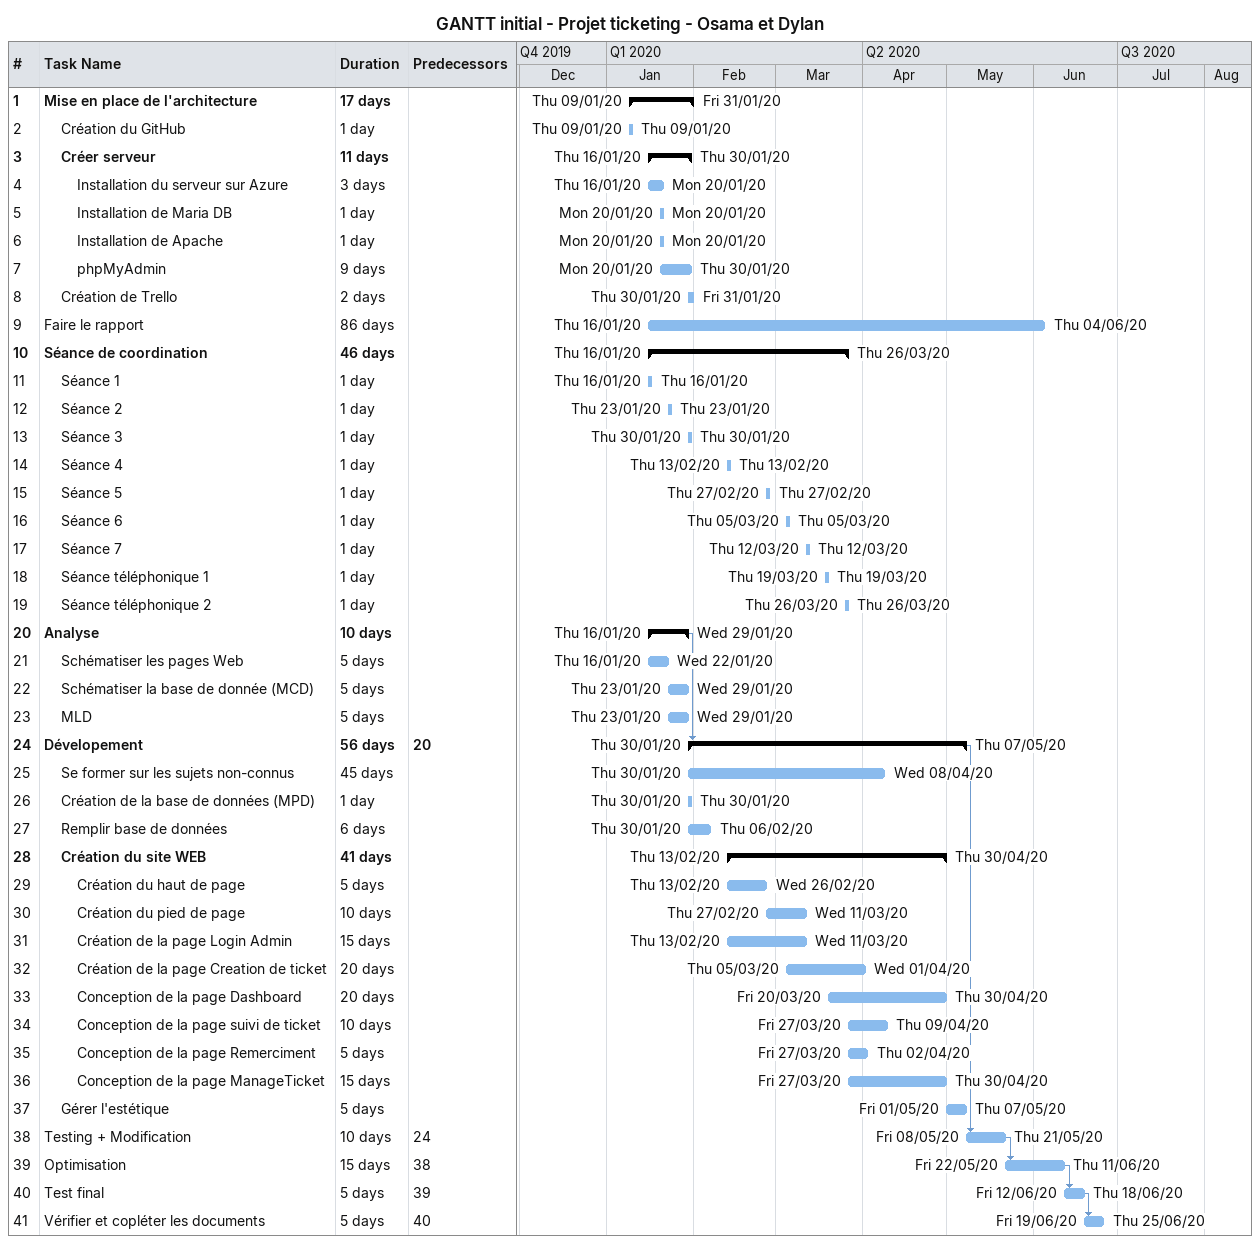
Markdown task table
GANTT initial - Projet ticketing - Osama et Dylan

| ID | Level | Task | Duration | Start | Finish | Predecessors |
|---|---|---|---|---|---|---|
| 1 | 1 | **Mise en place de l'architecture** | 17d | 2020-01-09 | 2020-01-31 |  |
| 2 | 2 | Création du GitHub | 1d | 2020-01-09 | 2020-01-09 |  |
| 3 | 2 | **Créer serveur** | 11d | 2020-01-16 | 2020-01-30 |  |
| 4 | 3 | Installation du serveur sur Azure | 3d | 2020-01-16 | 2020-01-20 |  |
| 5 | 3 | Installation de Maria DB | 1d | 2020-01-20 | 2020-01-20 |  |
| 6 | 3 | Installation de Apache | 1d | 2020-01-20 | 2020-01-20 |  |
| 7 | 3 | phpMyAdmin | 9d | 2020-01-20 | 2020-01-30 |  |
| 8 | 2 | Création de Trello | 2d | 2020-01-30 | 2020-01-31 |  |
| 9 | 1 | Faire le rapport | 86d | 2020-01-16 | 2020-06-04 |  |
| 10 | 1 | **Séance de coordination** | 46d | 2020-01-16 | 2020-03-26 |  |
| 11 | 2 | Séance 1 | 1d | 2020-01-16 | 2020-01-16 |  |
| 12 | 2 | Séance 2 | 1d | 2020-01-23 | 2020-01-23 |  |
| 13 | 2 | Séance 3 | 1d | 2020-01-30 | 2020-01-30 |  |
| 14 | 2 | Séance 4 | 1d | 2020-02-13 | 2020-02-13 |  |
| 15 | 2 | Séance 5 | 1d | 2020-02-27 | 2020-02-27 |  |
| 16 | 2 | Séance 6 | 1d | 2020-03-05 | 2020-03-05 |  |
| 17 | 2 | Séance 7 | 1d | 2020-03-12 | 2020-03-12 |  |
| 18 | 2 | Séance téléphonique 1 | 1d | 2020-03-19 | 2020-03-19 |  |
| 19 | 2 | Séance téléphonique 2 | 1d | 2020-03-26 | 2020-03-26 |  |
| 20 | 1 | **Analyse** | 10d | 2020-01-16 | 2020-01-29 |  |
| 21 | 2 | Schématiser les pages Web | 5d | 2020-01-16 | 2020-01-22 |  |
| 22 | 2 | Schématiser la base de donnée (MCD) | 5d | 2020-01-23 | 2020-01-29 |  |
| 23 | 2 | MLD | 5d | 2020-01-23 | 2020-01-29 |  |
| 24 | 1 | **Dévelopement** | 56d | 2020-01-30 | 2020-05-07 | 20 |
| 25 | 2 | Se former sur les sujets non-connus | 45d | 2020-01-30 | 2020-04-08 |  |
| 26 | 2 | Création de la base de données (MPD) | 1d | 2020-01-30 | 2020-01-30 |  |
| 27 | 2 | Remplir base de données | 6d | 2020-01-30 | 2020-02-06 |  |
| 28 | 2 | **Création du site WEB** | 41d | 2020-02-13 | 2020-04-30 |  |
| 29 | 3 | Création du haut de page | 5d | 2020-02-13 | 2020-02-26 |  |
| 30 | 3 | Création du pied de page | 10d | 2020-02-27 | 2020-03-11 |  |
| 31 | 3 | Création de la page Login Admin | 15d | 2020-02-13 | 2020-03-11 |  |
| 32 | 3 | Création de la page Creation de ticket | 20d | 2020-03-05 | 2020-04-01 |  |
| 33 | 3 | Conception de la page Dashboard | 20d | 2020-03-20 | 2020-04-30 |  |
| 34 | 3 | Conception de la page suivi de ticket | 10d | 2020-03-27 | 2020-04-09 |  |
| 35 | 3 | Conception de la page Remerciment | 5d | 2020-03-27 | 2020-04-02 |  |
| 36 | 3 | Conception de la page ManageTicket | 15d | 2020-03-27 | 2020-04-30 |  |
| 37 | 2 | Gérer l'estétique | 5d | 2020-05-01 | 2020-05-07 |  |
| 38 | 1 | Testing + Modification | 10d | 2020-05-08 | 2020-05-21 | 24 |
| 39 | 1 | Optimisation | 15d | 2020-05-22 | 2020-06-11 | 38 |
| 40 | 1 | Test final | 5d | 2020-06-12 | 2020-06-18 | 39 |
| 41 | 1 | Vérifier et copléter les documents | 5d | 2020-06-19 | 2020-06-25 | 40 |
